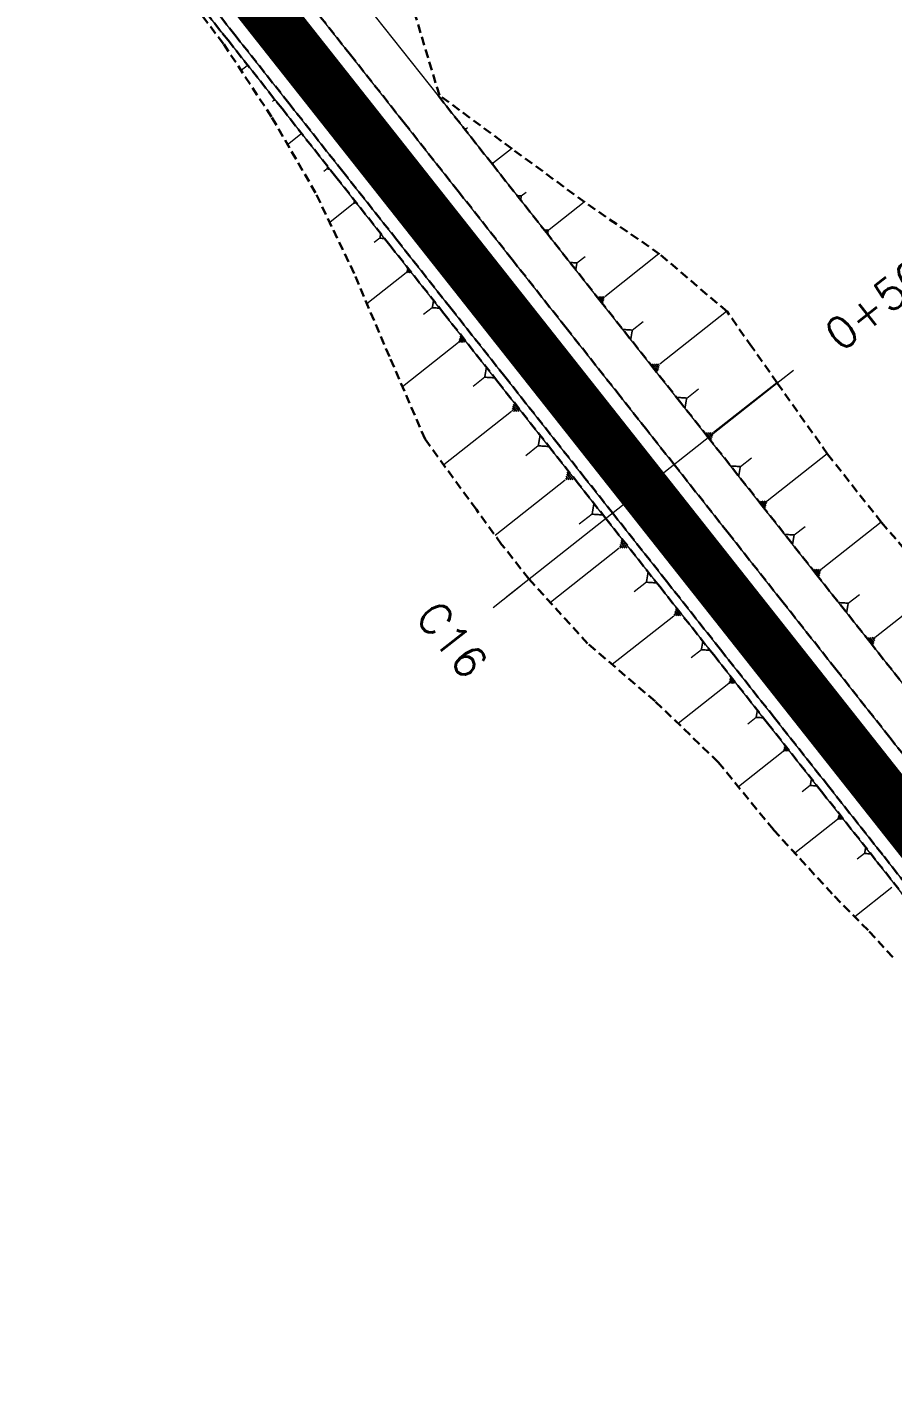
# Model space of a CAD drawing. Header units: metres. Extents: x 544752 to 548977, y 1840603 to 1844608.
# Drawn here: x 548083.8 to 548133.4, y 1841257.1 to 1841334.6 of the extents above; entities that cross this region are included whole.
import ezdxf

# ---------------------------------------------------------------- set-up
doc = ezdxf.new("R2010")
doc.units = ezdxf.units.M
doc.header["$MEASUREMENT"] = 0
for name, pattern in [('ACAD_ISO02W100', [15, 12, -3]), ('Anordnung Grundriss$0$GESTRICHELT', [0.75, 0.5, -0.25]), ('HIDDEN', [0.375, 0.25, -0.125])]:
    doc.linetypes.add(name, pattern=pattern)
doc.layers.add('C-ROAD', color=7, linetype='Continuous')
for name, color, linetype, lineweight in [('C-ROAD-CORR', 5, 'Continuous', 0), ('C-ROAD-SAMP', 150, 'HIDDEN', 0), ('C-ROAD-SAMP-TEXT', 11, 'Continuous', 0), ('C-TOPO-FEAT', 94, 'Continuous', 5)]:
    doc.layers.add(name, color=color, linetype=linetype, lineweight=lineweight)

msp = doc.modelspace()

# ---------------------------------------------------------------- linework, layer by layer
at = {"layer": 'C-ROAD-CORR', "color": 160, "linetype": 'Continuous'}
for p, q in [((548094.8758167708, 1841334.318568339, 477.3416386834242), (548094.8344142771, 1841334.285868577, 477.3064664664302)), ((548096.4141177427, 1841332.347823801, 477.2803456388693), (548096.063071631, 1841332.070566969, 476.9821251962703)), ((548096.424264106, 1841332.348077415, 477.2857587228202), (548096.4167152548, 1841332.357635321, 477.2857587228202)), ((548096.4344104693, 1841332.348331029, 477.2911718067712), (548096.4193127669, 1841332.367446842, 477.2911718067712)), ((548096.4445568325, 1841332.348584643, 477.2965848907221), (548096.421910279, 1841332.377258363, 477.2965848907221)), ((548096.4547031958, 1841332.348838258, 477.301997974673), (548096.4245077911, 1841332.387069884, 477.301997974673)), ((548097.9492112937, 1841330.374546036, 477.2163278286315), (548097.8564505853, 1841330.301283467, 477.1375258176449)), ((548108.9677413689, 1841328.71853045, 476.9662905209565), (548109.0644995972, 1841328.794950267, 476.884092539781)), ((548099.4776881209, 1841328.396042371, 477.1466889837416), (548098.7361022276, 1841327.810336539, 476.5166974638978)), ((548099.4991223417, 1841328.396578132, 477.1581241387401), (548099.4831753724, 1841328.416769236, 477.1581241387401)), ((548099.5205565626, 1841328.397113893, 477.1695592937386), (548099.4886626238, 1841328.437496101, 477.1695592937386)), ((548099.5419907833, 1841328.397649653, 477.1809944487371), (548099.4941498754, 1841328.458222966, 477.1809944487371)), ((548099.5634250041, 1841328.398185414, 477.1924296037355), (548099.4996371268, 1841328.478949831, 477.1924296037355)), ((548110.5618693538, 1841326.791878184, 476.876611141202), (548111.5853591459, 1841327.600232207, 476.0071368220779)), ((548110.4435407477, 1841326.788920491, 476.9397394424144), (548110.5315767284, 1841326.677454568, 476.9397394424144)), ((548110.4731228993, 1841326.789659915, 476.9239573671113), (548110.5391498847, 1841326.706060472, 476.9239573671113)), ((548110.5027050507, 1841326.790399338, 476.9081752918082), (548110.5467230411, 1841326.734666376, 476.9081752918082)), ((548110.5322872023, 1841326.791138761, 476.8923932165051), (548110.5542961974, 1841326.76327228, 476.8923932165051)), ((548101.0037308255, 1841326.415616233, 477.0749823047732), (548100.821774603, 1841326.271906891, 476.9204069842486)), ((548112.1564401088, 1841324.865575619, 476.7865556197227), (548112.4329819608, 1841325.083988856, 476.5516279825986)), ((548102.5198333006, 1841324.427339283, 476.9948312091641), (548101.1516339837, 1841323.346733076, 475.8325195001186)), ((548102.5593786676, 1841324.428327742, 477.0159286590996), (548102.5299570825, 1841324.465579604, 477.0159286590996)), ((548102.5989240347, 1841324.429316202, 477.037026109035), (548102.5400808642, 1841324.503819925, 477.037026109035)), ((548102.6384694017, 1841324.430304661, 477.0581235589705), (548102.5502046461, 1841324.542060246, 477.0581235589705)), ((548102.6780147688, 1841324.431293121, 477.0792210089059), (548102.5603284279, 1841324.580300567, 477.0792210089059)), ((548113.751018697, 1841322.93927924, 476.6964934438179), (548115.7676610651, 1841324.5320269, 474.9833168558449)), ((548113.5178688583, 1841322.933451525, 476.8208788630238), (548113.6913313491, 1841322.713823635, 476.8208788630238)), ((548113.576156318, 1841322.934908454, 476.7897825082223), (548113.7062531861, 1841322.770187536, 476.7897825082223)), ((548113.6344437777, 1841322.936365383, 476.7586861534209), (548113.721175023, 1841322.826551438, 476.7586861534209)), ((548113.6927312374, 1841322.937822312, 476.7275897986194), (548113.73609686, 1841322.882915339, 476.7275897986194)), ((548104.032279021, 1841322.436174223, 476.9115736298696), (548103.709064467, 1841322.180898804, 476.6369966322189)), ((548115.3502203794, 1841321.01663419, 476.6025038601217), (548115.8167324241, 1841321.385086216, 476.206192880269)), ((548116.9495038503, 1841319.094053736, 476.5084447955925), (548120.0621654588, 1841321.552439303, 473.8641787233036)), ((548105.5391559156, 1841320.440610894, 476.82358522571), (548103.2928726493, 1841318.666492452, 474.9153242655401)), ((548105.6040807369, 1841320.442233727, 476.8582226123576), (548105.5557769453, 1841320.503393115, 476.8582226123576)), ((548105.6690055581, 1841320.44385656, 476.8928599990052), (548105.572397975, 1841320.566175337, 476.8928599990052)), ((548105.7339303794, 1841320.445479394, 476.9274973856528), (548105.5890190047, 1841320.628957559, 476.9274973856528)), ((548105.7988552006, 1841320.447102227, 476.9621347723004), (548105.6056400344, 1841320.691739781, 476.9621347723004)), ((548116.5896400671, 1841319.085058732, 476.7004320934638), (548116.8573771949, 1841318.746065903, 476.7004320934638)), ((548116.6796060129, 1841319.087307483, 476.652435268996), (548116.8804088588, 1841318.833062861, 476.652435268996)), ((548116.7695719587, 1841319.089556234, 476.6044384445282), (548116.9034405226, 1841318.920059819, 476.6044384445282)), ((548116.8595379045, 1841319.091804985, 476.5564416200604), (548116.9264721865, 1841319.007056778, 476.5564416200604)), ((548107.0439841826, 1841318.443429555, 476.7338564727592), (548106.5457473123, 1841318.049921206, 476.3105946416314)), ((548120.1136198661, 1841315.221683427, 476.3495933925146), (548123.9436042282, 1841318.246611756, 473.0959478055962)), ((548118.5317128923, 1841317.157987868, 476.4288907876034), (548119.1635627706, 1841317.657024004, 475.8921221291989)), ((548108.5496666793, 1841316.446922889, 476.6448534045463), (548105.3282060417, 1841313.902607658, 473.9081604586021)), ((548108.6427772676, 1841316.449250242, 476.6945278954481), (548108.5735033851, 1841316.536960712, 476.6945278954481)), ((548108.7358878559, 1841316.451577595, 476.7442023863499), (548108.5973400908, 1841316.626998536, 476.7442023863499)), ((548108.8289984441, 1841316.453904948, 476.7938768772516), (548108.6211767965, 1841316.717036359, 476.7938768772516)), ((548108.9221090324, 1841316.456232301, 476.8435513681534), (548108.6450135022, 1841316.807074183, 476.8435513681534)), ((548119.670824331, 1841315.210615496, 476.5858247729373), (548120.00026233, 1841314.793500693, 476.5858247729373)), ((548119.7815232148, 1841315.213382479, 476.5267669278316), (548120.0286017141, 1841314.900546376, 476.5267669278316)), ((548119.8922220985, 1841315.216149461, 476.4677090827259), (548120.0569410981, 1841315.00759206, 476.4677090827259)), ((548120.0029209823, 1841315.218916444, 476.4086512376203), (548120.0852804821, 1841315.114637743, 476.4086512376203)), ((548110.0556634252, 1841314.450664417, 476.5561172970837), (548109.382352281, 1841313.9188821, 475.9841264934776)), ((548123.1950017756, 1841311.283969576, 476.263172724486), (548126.8307027877, 1841314.155452577, 473.1745745906213)), ((548121.6545874373, 1841313.253044974, 476.3050748096136), (548122.3342680424, 1841313.789857901, 475.727673026207)), ((548111.7009411983, 1841312.478599485, 476.5502458978382), (548111.6174652581, 1841312.584291757, 476.5502458978382)), ((548111.8131406825, 1841312.481403976, 476.6101043131696), (548111.6461888022, 1841312.692788519, 476.6101043131696)), ((548111.9253401669, 1841312.484208468, 476.6699627285009), (548111.6749123462, 1841312.801285282, 476.6699627285009)), ((548112.0375396512, 1841312.487012959, 476.7298211438323), (548111.7036358903, 1841312.909782044, 476.7298211438323)), ((548111.588741714, 1841312.475794994, 476.4903874825069), (548107.7068392461, 1841309.409861655, 473.1926364634407)), ((548122.7746678988, 1841311.273463087, 476.4874208121276), (548123.0873945196, 1841310.877507237, 476.4874208121276)), ((548122.879751368, 1841311.276089709, 476.4313587902172), (548123.1142963336, 1841310.979122822, 476.4313587902172)), ((548122.9848348373, 1841311.278716332, 476.3752967683068), (548123.1411981476, 1841311.080738407, 476.3752967683068)), ((548123.0899183064, 1841311.281342954, 476.3192347463964), (548123.1680999616, 1841311.182353992, 476.3192347463964)), ((548113.1317826057, 1841310.508794053, 476.4331210913599), (548112.412575166, 1841309.940762763, 475.8221404996066)), ((548124.735918302, 1841309.315290808, 476.227146471161), (548125.3801500897, 1841309.824106198, 475.6798591416775)), ((548126.2768437011, 1841307.346619047, 476.1912240357906), (548129.7233300535, 1841310.06865998, 473.2633674049604)), ((548114.7911416261, 1841308.544700552, 476.4379104120256), (548114.7046014318, 1841308.654272599, 476.4379104120256)), ((548114.9074597548, 1841308.54760799, 476.4999661238371), (548114.7343793664, 1841308.766752086, 476.4999661238371)), ((548115.0237778836, 1841308.55051543, 476.5620218356485), (548114.7641573009, 1841308.879231572, 476.5620218356485)), ((548115.1400960124, 1841308.553422869, 476.6240775474599), (548114.7939352355, 1841308.991711059, 476.6240775474599)), ((548114.6748234973, 1841308.541793112, 476.3758547002142), (548110.6504232608, 1841305.363314786, 472.9570490780853)), ((548125.8783854767, 1841307.336659353, 476.4038014647404), (548126.1748367049, 1841306.961310437, 476.4038014647404)), ((548125.9780000327, 1841307.339149276, 476.350657107503), (548126.200338454, 1841307.05763759, 476.350657107503)), ((548126.0776145889, 1841307.3416392, 476.2975127502655), (548126.225840203, 1841307.153964742, 476.2975127502655)), ((548126.177229145, 1841307.344129124, 476.2443683930281), (548126.2513419521, 1841307.250291895, 476.2443683930281)), ((548116.2225287419, 1841306.578476085, 476.3241552877932), (548115.486746584, 1841305.997354054, 475.6990941530714)), ((548127.8259976455, 1841305.384446206, 476.1566658196959), (548128.4523180448, 1841305.87911515, 475.6245945601926)), ((548129.3752971633, 1841303.422388338, 476.1221317383759), (548132.8156031385, 1841306.139547998, 473.199525456968)), ((548118.0088204284, 1841304.62882156, 476.4081559690172), (548117.8388025364, 1841304.844088104, 476.4081559690172)), ((548118.123080416, 1841304.631677555, 476.4691136627341), (548117.8680535782, 1841304.954577371, 476.4691136627341)), ((548118.2373404037, 1841304.634533549, 476.5300713564511), (548117.8973046199, 1841305.065066638, 476.5300713564511)), ((548117.780300453, 1841304.623109571, 476.2862405815833), (548113.827108235, 1841301.500871462, 472.9279275446432)), ((548117.8945604407, 1841304.625965566, 476.3471982753002), (548117.8095514947, 1841304.733598838, 476.3471982753002)), ((548128.97755347, 1841303.412446504, 476.3343279649897), (548129.2734730899, 1841303.037770679, 476.3343279649897)), ((548129.0769893932, 1841303.414931963, 476.2812789083362), (548129.2989291083, 1841303.133925094, 476.2812789083362)), ((548129.1764253166, 1841303.417417421, 476.2282298516828), (548129.3243851266, 1841303.230079509, 476.2282298516828)), ((548129.2758612399, 1841303.41990288, 476.1751807950293), (548129.349841145, 1841303.326233924, 476.1751807950293)), ((548119.3411871195, 1841302.670203254, 476.2526948420902), (548118.6447838494, 1841302.120182737, 475.6610868322134)), ((548130.9318492031, 1841301.466058526, 476.0897910264263), (548131.5718756053, 1841301.971552494, 475.5460762531811)), ((548132.4885295493, 1841299.50983005, 476.0574891179726), (548136.0854967873, 1841302.350721048, 473.0017960723215)), ((548121.1215845846, 1841300.734342275, 476.347249829364), (548120.9695135119, 1841300.926885624, 476.347249829364)), ((548121.2237834691, 1841300.736896796, 476.401772925547), (548120.99567686, 1841301.025711819, 476.401772925547)), ((548121.3259823535, 1841300.739451316, 476.4562960217301), (548121.0218402081, 1841301.124538014, 476.4562960217301)), ((548120.9171868156, 1841300.729233235, 476.238203636998), (548117.3812873025, 1841297.936573632, 473.234388801495)), ((548121.0193857001, 1841300.731787755, 476.292726733181), (548120.9433501638, 1841300.82805943, 476.292726733181)), ((548132.0726737959, 1841299.499435494, 476.2793481272103), (548132.3820687119, 1841299.10769805, 476.2793481272103)), ((548132.1766377343, 1841299.502034133, 476.2238833749009), (548132.4086839212, 1841299.20823105, 476.2238833749009)), ((548132.2806016726, 1841299.504632772, 476.1684186225914), (548132.4352991306, 1841299.30876405, 476.1684186225914)), ((548132.384565611, 1841299.507231411, 476.112953870282), (548132.4619143399, 1841299.40929705, 476.112953870282)), ((548122.498746207, 1841298.792654272, 476.230722105029), (548121.9197032021, 1841298.335325097, 475.7388139039409)), ((548124.2412576004, 1841296.8545896, 476.3130479309721), (548124.1161510911, 1841297.012992022, 476.3130479309721)), ((548124.3253350351, 1841296.856691164, 476.3579032352715), (548124.1376752711, 1841297.094294797, 476.3579032352715)), ((548124.4094124698, 1841296.858792728, 476.4027585395709), (548124.1591994512, 1841297.175597573, 476.4027585395709)), ((548124.0731027309, 1841296.850386472, 476.2233373223733), (548121.1641731261, 1841294.552908796, 473.752145516726)), ((548124.1571801656, 1841296.852488036, 476.2681926266727), (548124.094626911, 1841296.931689247, 476.2681926266727)), ((548125.6448095051, 1841294.906025895, 476.2159881313044), (548125.160082006, 1841294.523187271, 475.8042027716101)), ((548127.4256918603, 1841292.955963154, 476.3219332623757), (548127.2594329102, 1841293.16647035, 476.3219332623757)), ((548127.5001810621, 1841292.957825055, 476.3616732452077), (548127.278502462, 1841293.238501316, 476.3616732452077)), ((548127.2022242548, 1841292.950377452, 476.2027133138798), (548124.6250304455, 1841290.914905286, 474.0133374649567)), ((548127.2767134566, 1841292.952239353, 476.2424532967117), (548127.2212938067, 1841293.022408418, 476.2424532967117)), ((548127.3512026585, 1841292.954101254, 476.2821932795437), (548127.2403633584, 1841293.094439384, 476.2821932795437)), ((548128.7543813364, 1841290.990576494, 476.187258610934), (548128.2908175979, 1841290.624453044, 475.7934522740389)), ((548130.595887572, 1841289.043191793, 476.3345293403002), (548130.3856557852, 1841289.309374779, 476.3345293403002)), ((548130.3133163544, 1841289.036128761, 476.1837776198151), (548127.869201051, 1841287.105762232, 474.1074545284519)), ((548130.3839591588, 1841289.037894519, 476.2214655499364), (548130.3314012121, 1841289.104440265, 476.2214655499364)), ((548130.4546019632, 1841289.039660277, 476.2591534800576), (548130.3494860699, 1841289.17275177, 476.2591534800576)), ((548130.5252447677, 1841289.041426035, 476.2968414101789), (548130.3675709275, 1841289.241063274, 476.2968414101789)), ((548131.8747448009, 1841287.083650343, 476.1847014493117), (548131.4539780121, 1841286.751327999, 475.8272519466221)), ((548133.4405986604, 1841285.134667124, 476.1943028493166), (548131.3079537213, 1841283.450300431, 474.382579839788))]:
    msp.add_line(p, q, dxfattribs=at)
at = {"layer": 'C-ROAD-CORR', "color": 5, "linetype": 'Anordnung Grundriss$0$GESTRICHELT', "lineweight": 30, "extrusion": (-0.4353051630973266, -0.3438047754826049, 0.8320502937540288), "const_width": 0.1, "elevation": -871250.8890433438}
msp.add_lwpolyline([(-1105290.238765334, 1307736.90209121), (-1105290.21504235, 1307736.870460565), (-1105290.191319366, 1307736.90209121)], dxfattribs=at)
at = {"layer": 'C-ROAD-CORR', "color": 5, "linetype": 'Anordnung Grundriss$0$GESTRICHELT', "lineweight": 30, "extrusion": (-0.4353051610715566, -0.3438047759208314, 0.8320502946327782), "const_width": 0.1, "elevation": -871250.9748952592}
msp.add_lwpolyline([(-1105285.263661696, 1307736.848686114), (-1105285.210511255, 1307736.777818859), (-1105285.157360814, 1307736.848686114)], dxfattribs=at)
at = {"layer": 'C-ROAD-CORR', "color": 5, "linetype": 'Anordnung Grundriss$0$GESTRICHELT', "lineweight": 30, "extrusion": (-0.4353051615865854, -0.3438047761116271, -0.8320502942844926), "const_width": 0.1, "elevation": -872049.1305343751}
msp.add_lwpolyline([(-1105277.026663101, -1307213.758399251), (-1105277.082104059, -1307213.832320528), (-1105277.137545017, -1307213.758399251)], dxfattribs=at)
at = {"layer": 'C-ROAD-CORR', "color": 5, "linetype": 'Anordnung Grundriss$0$GESTRICHELT', "lineweight": 30, "extrusion": (-0.4353051618380011, -0.343804776267237, 0.8320502940886609), "const_width": 0.1, "elevation": -871251.0621091815}
msp.add_lwpolyline([(-1105280.315344972, 1307736.790057441), (-1105280.211086891, 1307736.651046666), (-1105280.106828809, 1307736.790057441)], dxfattribs=at)
at = {"layer": 'C-ROAD-CORR', "color": 5, "linetype": 'Anordnung Grundriss$0$GESTRICHELT', "lineweight": 30, "extrusion": (-0.435305161712718, -0.3438047759995845, -0.8320502942647999), "const_width": 0.1, "elevation": -872049.0442414642}
msp.add_lwpolyline([(-1105271.924120436, -1307213.815530061), (-1105272.082574609, -1307214.026802292), (-1105272.241028783, -1307213.815530061)], dxfattribs=at)
at = {"layer": 'C-ROAD-CORR', "color": 5, "linetype": 'Anordnung Grundriss$0$GESTRICHELT', "lineweight": 30, "extrusion": (-0.435305161639242, -0.3438047757933612, 0.8320502943884522), "const_width": 0.1, "elevation": -871251.1472832678}
msp.add_lwpolyline([(-1105275.396988288, 1307736.732678859), (-1105275.211791383, 1307736.485749653), (-1105275.026594479, 1307736.732678859)], dxfattribs=at)
at = {"layer": 'C-ROAD-CORR', "color": 5, "linetype": 'Anordnung Grundriss$0$GESTRICHELT', "lineweight": 30, "extrusion": (-0.4353051616193453, -0.3438047759376087, -0.8320502943392584), "const_width": 0.1, "elevation": -872048.9579204737}
msp.add_lwpolyline([(-1105266.815244307, -1307213.873099582), (-1105267.082548442, -1307214.229505095), (-1105267.349852576, -1307213.873099582)], dxfattribs=at)
at = {"layer": 'C-ROAD-CORR', "color": 5, "linetype": 'Anordnung Grundriss$0$GESTRICHELT', "lineweight": 30, "extrusion": (-0.435305161733862, -0.3438047759718766, 0.8320502942651868), "const_width": 0.1, "elevation": -871251.2338196222}
msp.add_lwpolyline([(-1105270.497042624, 1307736.675183126), (-1105270.211560659, 1307736.294540505), (-1105269.926078693, 1307736.675183126)], dxfattribs=at)
at = {"layer": 'C-ROAD-CORR', "color": 5, "linetype": 'Anordnung Grundriss$0$GESTRICHELT', "lineweight": 30, "extrusion": (-0.4353051616675008, -0.3438047759256185, -0.832050294319019), "const_width": 0.1, "elevation": -872048.8717690519}
msp.add_lwpolyline([(-1105261.720619513, -1307213.930439834), (-1105262.082659651, -1307214.413160017), (-1105262.444699788, -1307213.930439834)], dxfattribs=at)
at = {"layer": 'C-ROAD-CORR', "color": 5, "linetype": 'Anordnung Grundriss$0$GESTRICHELT', "lineweight": 30, "extrusion": (-0.4353051616632256, -0.3438047759403283, 0.8320502943151775), "const_width": 0.1, "elevation": -871251.3198785214}
msp.add_lwpolyline([(-1105265.597303568, 1307736.617856031), (-1105265.211506771, 1307736.103460303), (-1105264.825709974, 1307736.617856032)], dxfattribs=at)
at = {"layer": 'C-ROAD-CORR', "color": 5, "linetype": 'Anordnung Grundriss$0$GESTRICHELT', "lineweight": 30, "extrusion": (-0.4353051617068359, -0.3438047758974992, -0.832050294310059), "const_width": 0.1, "elevation": -872048.785583102}
msp.add_lwpolyline([(-1105256.693344828, -1307213.987785896), (-1105257.082791228, -1307214.507047761), (-1105257.472237627, -1307213.987785896)], dxfattribs=at)
at = {"layer": 'C-ROAD-CORR', "color": 5, "linetype": 'Anordnung Grundriss$0$GESTRICHELT', "lineweight": 30, "extrusion": (-0.4353051616279082, -0.343804775965709, 0.8320502943231676), "const_width": 0.1, "elevation": -871251.4060616217}
msp.add_lwpolyline([(-1105260.623482994, 1307736.560500739), (-1105260.211388335, 1307736.011041193), (-1105259.799293676, 1307736.560500739)], dxfattribs=at)
at = {"layer": 'C-ROAD-CORR', "color": 5, "linetype": 'Anordnung Grundriss$0$GESTRICHELT', "lineweight": 30, "extrusion": (-0.4353051616035465, -0.3438047759631929, -0.8320502943369523), "const_width": 0.1, "elevation": -872048.7083077069}
msp.add_lwpolyline([(-1105251.713329046, -1307214.039579617), (-1105252.082463825, -1307214.531759322), (-1105252.451598604, -1307214.039579617)], dxfattribs=at)
at = {"layer": 'C-ROAD-CORR', "color": 5, "linetype": 'Anordnung Grundriss$0$GESTRICHELT', "lineweight": 30, "extrusion": (-0.4353051616294315, -0.3438047759223865, 0.8320502943402712), "const_width": 0.1, "elevation": -871251.4908033656}
msp.add_lwpolyline([(-1105255.633079036, 1307736.50392255), (-1105255.21148732, 1307735.941800263), (-1105254.789895606, 1307736.50392255)], dxfattribs=at)
at = {"layer": 'C-ROAD-CORR', "color": 5, "linetype": 'Anordnung Grundriss$0$GESTRICHELT', "lineweight": 30, "extrusion": (-0.4353051616114003, -0.343804775984201, -0.8320502943241628), "const_width": 0.1, "elevation": -872048.6433915815}
msp.add_lwpolyline([(-1105246.72355908, -1307214.082884844), (-1105247.082430912, -1307214.561380621), (-1105247.441302744, -1307214.082884844)], dxfattribs=at)
at = {"layer": 'C-ROAD-CORR', "color": 5, "linetype": 'Anordnung Grundriss$0$GESTRICHELT', "lineweight": 30, "extrusion": (-0.4353051616758383, -0.3438047760090047, 0.8320502942802017), "const_width": 0.1, "elevation": -871251.5643322301}
msp.add_lwpolyline([(-1105250.610404466, 1307736.454997269), (-1105250.211376241, 1307735.922959635), (-1105249.812348016, 1307736.454997268)], dxfattribs=at)
at = {"layer": 'C-ROAD-CORR', "color": 5, "linetype": 'Anordnung Grundriss$0$GESTRICHELT', "lineweight": 30, "extrusion": (-0.4353051615736077, -0.3438047760762152, -0.8320502943059145), "const_width": 0.1, "elevation": -872048.5927299073}
msp.add_lwpolyline([(-1105241.715434837, -1307214.116888284), (-1105242.082159996, -1307214.605855162), (-1105242.448885154, -1307214.116888284)], dxfattribs=at)
at = {"layer": 'C-ROAD-CORR', "color": 5, "linetype": 'Anordnung Grundriss$0$GESTRICHELT', "lineweight": 30, "extrusion": (-0.4353051615538477, -0.3438047758962408, 0.8320502943906181), "const_width": 0.1, "elevation": -871251.6237220116}
msp.add_lwpolyline([(-1105245.543195356, 1307736.415373117), (-1105245.211412735, 1307735.972996288), (-1105244.879630113, 1307736.415373118)], dxfattribs=at)
at = {"layer": 'C-ROAD-CORR', "color": 5, "linetype": 'Anordnung Grundriss$0$GESTRICHELT', "lineweight": 30, "extrusion": (-0.4353051616068799, -0.3438047759524095, 0.8320502943396642), "const_width": 0.1, "elevation": -871251.6693701287}
msp.add_lwpolyline([(-1105240.489122287, 1307736.384967933), (-1105240.211380981, 1307736.014646192), (-1105239.933639674, 1307736.384967933)], dxfattribs=at)
at = {"layer": 'C-ROAD-CORR', "color": 5, "linetype": 'Anordnung Grundriss$0$GESTRICHELT', "lineweight": 30, "extrusion": (-0.4353051616632739, -0.3438047757920716, 0.8320502943764124), "const_width": 0.1, "elevation": -871251.7004726647}
msp.add_lwpolyline([(-1105235.477451245, 1307736.363847856), (-1105235.211836445, 1307736.009694789), (-1105234.946221644, 1307736.363847857)], dxfattribs=at)
at = {"layer": 'C-ROAD-CORR', "color": 5, "linetype": 'Anordnung Grundriss$0$GESTRICHELT', "lineweight": 30, "extrusion": (-0.4353051616162501, -0.3438047758850883, 0.8320502943625792), "const_width": 0.1, "elevation": -871251.7178363061}
msp.add_lwpolyline([(-1105230.452639909, 1307736.352516703), (-1105230.211547093, 1307736.031059616), (-1105229.970454279, 1307736.352516703)], dxfattribs=at)
at = {"layer": 'C-ROAD-SAMP-TEXT', "color": 1, "linetype": 'Continuous', "lineweight": -3}
msp.add_line((548119.9491340081, 1841308.664998244), (548118.3796189274, 1841307.425392496), dxfattribs=at)

# ---------------------------------------------------------------- texts
at = {"layer": 'C-ROAD-SAMP-TEXT', "color": 1, "linetype": 'Continuous', "lineweight": -3, "insert": (548134.0747697351, 1841319.821449979), "char_height": 1.8, "width": 11.25428571428571, "attachment_point": 5, "rotation": 38.301740729285655, "bg_fill": 3, "box_fill_scale": 1.416666666666667, "bg_fill_color": 256, "bg_fill_true_color": 13158600, "bg_fill_transparency": 0}
msp.add_mtext('{\\Fsimplex.shx|c0;0+500.0}', dxfattribs=at)
at = {"layer": 'C-ROAD-SAMP-TEXT', "color": 1, "linetype": 'Continuous', "lineweight": 13, "insert": (548108.1777709024, 1841299.367955132), "char_height": 1.8, "width": 4.328571428571429, "attachment_point": 5, "rotation": 308.30174072928565, "bg_fill": 3, "box_fill_scale": 1.416666666666667, "bg_fill_color": 256, "bg_fill_true_color": 13158600, "bg_fill_transparency": 0}
msp.add_mtext('{\\Fsimplex.shx|c0;C16}', dxfattribs=at)

# ---------------------------------------------------------------- next in the draw order: linework, layer by layer
at = {"layer": 'C-ROAD', "color": 1, "linetype": 'ACAD_ISO02W100', "lineweight": 60, "ltscale": 0.1, "const_width": 3, "flags": 128}
msp.add_lwpolyline([(548147.9988571679, 1841271.536690657), (548085.2635180048, 1841350.968446316)], dxfattribs=at)
at = {"layer": 'C-ROAD-CORR', "color": 11, "linetype": 'Anordnung Grundriss$0$GESTRICHELT', "lineweight": 30}
for points in [[(548133.4900069552, 1841281.131235373, 474.5663340695061), (548132.0739802017, 1841282.673106713, 474.461130920891), (548130.017238737, 1841284.759831634, 474.2502253324763), (548126.6316729116, 1841288.457300497, 474.0252013684519), (548123.4689629641, 1841292.330781322, 474.0065024291864), (548119.8363368879, 1841295.833121568, 473.6056053332265), (548115.9668833722, 1841299.148415089, 473.0205234178293), (548112.5943403175, 1841302.856169359, 472.8745811813911), (548111.0261674428, 1841304.846779014, 472.9269766938859), (548109.574453028, 1841306.842451768, 473.0431634925488), (548106.6308690134, 1841310.888998637, 473.278750877906), (548104.5777154454, 1841315.638809025, 474.2707761019399), (548102.5526486181, 1841320.410802369, 475.2866615539274), (548100.344480997, 1841325.038182388, 476.1469993498009), (548097.8094825508, 1841329.407430851, 476.7296880563358), (548095.0569288289, 1841333.604853778, 477.127559359821), (548092.0177045478, 1841337.575863797, 477.2818984940067)], [(548134.3064463672, 1841284.436312384, 476.3576539874499), (548132.5013650856, 1841286.721798957, 476.360538578532), (548129.4023507148, 1841290.645586659, 476.3789456020232), (548126.303336344, 1841294.569374361, 476.4143572837262), (548123.2043219733, 1841298.493162062, 476.466773623641), (548120.1053076024, 1841302.416949764, 476.5361946217675), (548117.0062932317, 1841306.340737466, 476.6226202781058), (548115.4356482946, 1841308.329394681, 476.6729157259633), (548113.9072788609, 1841310.264525168, 476.7239826074941), (548110.8082644901, 1841314.18831287, 476.8275289073862), (548107.7092501194, 1841318.112100572, 476.9310752072783), (548104.6102357486, 1841322.035888274, 477.0346215071704), (548101.5112213779, 1841325.959675976, 477.1381678070625), (548098.4122070071, 1841329.883463678, 477.2417141069546), (548095.3131926362, 1841333.80725138, 477.3452604068467), (548092.2141782655, 1841337.731039082, 477.4488067067388)], [(548167.4448383532, 1841254.444961195, 474.5322656511658), (548165.0764456294, 1841259.400217681, 474.5026187586122), (548162.3573622825, 1841264.161639691, 474.5377510460878), (548159.3698435551, 1841268.742952109, 474.5861826618758), (548156.1697924604, 1841273.161501672, 474.6114304138368), (548153.8888841819, 1841276.188644266, 474.5584101162868), (548152.9495259811, 1841277.386213468, 474.5365399119216), (548149.8763152151, 1841281.330380903, 474.4650076425362), (548146.8225549022, 1841285.289910338, 474.3939564964911), (548143.788245042, 1841289.264801776, 474.3233864737911), (548142.651146582, 1841291.026971168, 474.1886702056015), (548141.0623200277, 1841293.483256102, 474.0078422347464), (548138.447432982, 1841297.78940841, 473.6149737578469), (548136.1139316675, 1841302.317799659, 473.0000673333544), (548132.8424959684, 1841306.105408695, 473.1989589172975), (548129.7484733086, 1841310.033138859, 473.264139360663), (548126.8557394029, 1841314.119847232, 473.1753257832769), (548125.3958598465, 1841316.195987138, 473.1315239038193), (548123.9773096184, 1841318.217853024, 473.0892972521063), (548120.0995012587, 1841321.526547876, 473.8544440666224), (548115.8040138906, 1841324.505359117, 474.9744172549072), (548111.6216178285, 1841327.57349007, 475.9983171973656), (548107.4500529207, 1841330.650175487, 477.0130158654736), (548105.898641687, 1841335.796262846, 478.0015200912038)], [(548164.1838817121, 1841253.115022491, 476.8800849866416), (548162.042946551, 1841257.945555809, 476.7454500862268), (548159.6166939547, 1841262.639270099, 476.6278198440236), (548156.9138255748, 1841267.179331555, 476.5271942600323), (548153.9440351344, 1841271.549457439, 476.4435733342528), (548151.7264554847, 1841274.480754309, 476.3954350025146), (548150.7831041216, 1841275.675169705, 476.3769570666851), (548147.6840897507, 1841279.598957407, 476.3273454573292), (548144.58507538, 1841283.522745109, 476.294738506185), (548141.4860610092, 1841287.446532811, 476.2791362132526), (548140.1921279201, 1841289.08483394, 476.2776539874498), (548138.3870466385, 1841291.370320513, 476.280538578532), (548135.2880322677, 1841295.294108215, 476.2989456020232), (548132.1890178969, 1841299.217895917, 476.3343572837261), (548129.0900035262, 1841303.141683619, 476.3867736236409), (548125.9909891554, 1841307.065471321, 476.4561946217675), (548122.8919747847, 1841310.989259023, 476.5426202781057), (548121.3213298476, 1841312.977916238, 476.5929157259632), (548119.7929604138, 1841314.913046724, 476.6439826074941), (548116.693946043, 1841318.836834427, 476.7475289073862), (548113.5949316723, 1841322.760622128, 476.8510752072783), (548110.4959173015, 1841326.68440983, 476.9546215071704), (548107.3969029308, 1841330.608197532, 477.0581678070625)]]:
    msp.add_polyline3d(points, dxfattribs=at)
at = {"layer": 'C-ROAD-CORR', "color": 92, "linetype": 'Anordnung Grundriss$0$GESTRICHELT', "lineweight": 30}
for points in [[(548133.4900069552, 1841281.131235373, 474.5663340695061), (548132.0739802017, 1841282.673106713, 474.461130920891), (548130.017238737, 1841284.759831634, 474.2502253324763), (548126.6316729116, 1841288.457300497, 474.0252013684519), (548123.4689629641, 1841292.330781322, 474.0065024291864), (548119.8363368879, 1841295.833121568, 473.6056053332265), (548115.9668833722, 1841299.148415089, 473.0205234178293), (548112.5943403175, 1841302.856169359, 472.8745811813911), (548111.0261674428, 1841304.846779014, 472.9269766938859), (548109.574453028, 1841306.842451768, 473.0431634925488), (548106.6308690134, 1841310.888998637, 473.278750877906), (548104.5777154454, 1841315.638809025, 474.2707761019399), (548102.5526486181, 1841320.410802369, 475.2866615539274), (548100.344480997, 1841325.038182388, 476.1469993498009), (548097.8094825508, 1841329.407430851, 476.7296880563358), (548095.0569288289, 1841333.604853778, 477.127559359821), (548092.0177045478, 1841337.575863797, 477.2818984940067)], [(548134.3064463672, 1841284.436312384, 476.3576539874499), (548132.5013650856, 1841286.721798957, 476.360538578532), (548129.4023507148, 1841290.645586659, 476.3789456020232), (548126.303336344, 1841294.569374361, 476.4143572837262), (548123.2043219733, 1841298.493162062, 476.466773623641), (548120.1053076024, 1841302.416949764, 476.5361946217675), (548117.0062932317, 1841306.340737466, 476.6226202781058), (548115.4356482946, 1841308.329394681, 476.6729157259633), (548113.9072788609, 1841310.264525168, 476.7239826074941), (548110.8082644901, 1841314.18831287, 476.8275289073862), (548107.7092501194, 1841318.112100572, 476.9310752072783), (548104.6102357486, 1841322.035888274, 477.0346215071704), (548101.5112213779, 1841325.959675976, 477.1381678070625), (548098.4122070071, 1841329.883463678, 477.2417141069546), (548095.3131926362, 1841333.80725138, 477.3452604068467), (548092.2141782655, 1841337.731039082, 477.4488067067388)], [(548164.1838817121, 1841253.115022491, 476.8800849866416), (548162.042946551, 1841257.945555809, 476.7454500862268), (548159.6166939547, 1841262.639270099, 476.6278198440236), (548156.9138255748, 1841267.179331555, 476.5271942600323), (548153.9440351344, 1841271.549457439, 476.4435733342528), (548151.7264554847, 1841274.480754309, 476.3954350025146), (548150.7831041216, 1841275.675169705, 476.3769570666851), (548147.6840897507, 1841279.598957407, 476.3273454573292), (548144.58507538, 1841283.522745109, 476.294738506185), (548141.4860610092, 1841287.446532811, 476.2791362132526), (548140.1921279201, 1841289.08483394, 476.2776539874498), (548138.3870466385, 1841291.370320513, 476.280538578532), (548135.2880322677, 1841295.294108215, 476.2989456020232), (548132.1890178969, 1841299.217895917, 476.3343572837261), (548129.0900035262, 1841303.141683619, 476.3867736236409), (548125.9909891554, 1841307.065471321, 476.4561946217675), (548122.8919747847, 1841310.989259023, 476.5426202781057), (548121.3213298476, 1841312.977916238, 476.5929157259632), (548119.7929604138, 1841314.913046724, 476.6439826074941), (548116.693946043, 1841318.836834427, 476.7475289073862), (548113.5949316723, 1841322.760622128, 476.8510752072783), (548110.4959173015, 1841326.68440983, 476.9546215071704), (548107.3969029308, 1841330.608197532, 477.0581678070625)], [(548167.4448383532, 1841254.444961195, 474.5322656511658), (548165.0764456294, 1841259.400217681, 474.5026187586122), (548162.3573622825, 1841264.161639691, 474.5377510460878), (548159.3698435551, 1841268.742952109, 474.5861826618758), (548156.1697924604, 1841273.161501672, 474.6114304138368), (548153.8888841819, 1841276.188644266, 474.5584101162868), (548152.9495259811, 1841277.386213468, 474.5365399119216), (548149.8763152151, 1841281.330380903, 474.4650076425362), (548146.8225549022, 1841285.289910338, 474.3939564964911), (548143.788245042, 1841289.264801776, 474.3233864737911), (548142.651146582, 1841291.026971168, 474.1886702056015), (548141.0623200277, 1841293.483256102, 474.0078422347464), (548138.447432982, 1841297.78940841, 473.6149737578469), (548136.1139316675, 1841302.317799659, 473.0000673333544), (548132.8424959684, 1841306.105408695, 473.1989589172975), (548129.7484733086, 1841310.033138859, 473.264139360663), (548126.8557394029, 1841314.119847232, 473.1753257832769), (548125.3958598465, 1841316.195987138, 473.1315239038193), (548123.9773096184, 1841318.217853024, 473.0892972521063), (548120.0995012587, 1841321.526547876, 473.8544440666224), (548115.8040138906, 1841324.505359117, 474.9744172549072), (548111.6216178285, 1841327.57349007, 475.9983171973656), (548107.4500529207, 1841330.650175487, 477.0130158654736)]]:
    msp.add_polyline3d(points, dxfattribs=at)
at = {"layer": 'C-ROAD-CORR', "color": 5, "linetype": 'Anordnung Grundriss$0$GESTRICHELT', "lineweight": 30}
for points in [[(548134.6988251373, 1841284.746213821, 476.3776539874498), (548132.8937438558, 1841287.031700394, 476.380538578532), (548129.794729485, 1841290.955488096, 476.3989456020232), (548126.6957151141, 1841294.879275798, 476.4343572837262), (548123.5967007434, 1841298.8030635, 476.4867736236409), (548120.4976863726, 1841302.726851201, 476.5561946217675), (548117.3986720019, 1841306.650638903, 476.6426202781058), (548115.8280270648, 1841308.639296118, 476.6929157259632), (548114.2996576311, 1841310.574426605, 476.7439826074941), (548111.2006432603, 1841314.498214307, 476.8475289073862), (548108.1016288896, 1841318.422002009, 476.9510752072783), (548105.0026145187, 1841322.345789711, 477.0546215071704), (548101.903600148, 1841326.269577413, 477.1581678070625), (548098.8045857772, 1841330.193365115, 477.2617141069546), (548095.7055714064, 1841334.117152817, 477.3652604068467), (548092.6065570357, 1841338.040940519, 477.4688067067388)], [(548159.7887280838, 1841256.864584439, 476.8454500862268), (548157.431224964, 1841261.425299222, 476.7278198440237), (548154.8049441522, 1841265.836715026, 476.6271942600324), (548151.9193046934, 1841270.083010494, 476.5435733342529), (548149.7645616338, 1841272.931247124, 476.4954350025146), (548148.8212102706, 1841274.12566252, 476.4769570666851), (548145.7221958998, 1841278.049450222, 476.4273454573292), (548142.6231815291, 1841281.973237924, 476.394738506185), (548139.5241671583, 1841285.897025626, 476.3791362132527), (548138.2302340692, 1841287.535326755, 476.3776539874498), (548136.4251527876, 1841289.820813328, 476.380538578532), (548133.3261384168, 1841293.744601029, 476.3989456020232), (548130.227124046, 1841297.668388732, 476.4343572837262), (548127.1281096753, 1841301.592176433, 476.4867736236409), (548124.0290953044, 1841305.515964135, 476.5561946217675), (548120.9300809337, 1841309.439751837, 476.6426202781058), (548119.3594359966, 1841311.428409052, 476.6929157259632), (548117.8310665629, 1841313.363539539, 476.7439826074941), (548114.7320521921, 1841317.287327241, 476.8475289073862), (548111.6330378214, 1841321.211114943, 476.9510752072783), (548108.5340234506, 1841325.134902645, 477.0546215071704), (548105.4350090799, 1841329.058690347, 477.1581678070625), (548102.335994709, 1841332.982478049, 477.2617141069546), (548099.2369803382, 1841336.906265751, 477.3652604068467)]]:
    msp.add_polyline3d(points, dxfattribs=at)
at = {"layer": 'C-ROAD-CORR', "color": 160, "linetype": 'Anordnung Grundriss$0$GESTRICHELT', "lineweight": 30}
for points in [[(548134.6988251373, 1841284.746213821, 476.2276539874499), (548132.8937438558, 1841287.031700394, 476.230538578532), (548129.794729485, 1841290.955488096, 476.2489456020232), (548126.6957151141, 1841294.879275798, 476.2843572837262), (548123.5967007434, 1841298.8030635, 476.336773623641), (548120.4976863726, 1841302.726851201, 476.4061946217675), (548117.3986720019, 1841306.650638903, 476.4926202781058), (548115.8280270648, 1841308.639296118, 476.5429157259633), (548114.2996576311, 1841310.574426605, 476.5939826074941), (548111.2006432603, 1841314.498214307, 476.6975289073862), (548108.1016288896, 1841318.422002009, 476.8010752072783), (548105.0026145187, 1841322.345789711, 476.9046215071704), (548101.903600148, 1841326.269577413, 477.0081678070625), (548098.8045857772, 1841330.193365115, 477.1117141069547), (548095.7055714064, 1841334.117152817, 477.2152604068467), (548092.6065570357, 1841338.040940519, 477.3188067067388)], [(548159.7887280838, 1841256.864584439, 476.6954500862268), (548157.431224964, 1841261.425299222, 476.5778198440237), (548154.8049441522, 1841265.836715026, 476.4771942600324), (548151.9193046934, 1841270.083010494, 476.3935733342529), (548149.7645616338, 1841272.931247124, 476.3454350025146), (548148.8212102706, 1841274.12566252, 476.3269570666852), (548145.7221958998, 1841278.049450222, 476.2773454573292), (548142.6231815291, 1841281.973237924, 476.244738506185), (548139.5241671583, 1841285.897025626, 476.2291362132527), (548138.2302340692, 1841287.535326755, 476.2276539874499), (548136.4251527876, 1841289.820813328, 476.230538578532), (548133.3261384168, 1841293.744601029, 476.2489456020232), (548130.227124046, 1841297.668388732, 476.2843572837262), (548127.1281096753, 1841301.592176433, 476.336773623641), (548124.0290953044, 1841305.515964135, 476.4061946217675), (548120.9300809337, 1841309.439751837, 476.4926202781058), (548119.3594359966, 1841311.428409052, 476.5429157259633), (548117.8310665629, 1841313.363539539, 476.5939826074941), (548114.7320521921, 1841317.287327241, 476.6975289073862), (548111.6330378214, 1841321.211114943, 476.8010752072783), (548108.5340234506, 1841325.134902645, 476.9046215071704), (548105.4350090799, 1841329.058690347, 477.0081678070625), (548102.335994709, 1841332.982478049, 477.1117141069547), (548099.2369803382, 1841336.906265751, 477.2152604068467)]]:
    msp.add_polyline3d(points, dxfattribs=at)
at = {"layer": 'C-ROAD-CORR', "color": 150, "linetype": 'Anordnung Grundriss$0$GESTRICHELT', "lineweight": 30}
msp.add_polyline3d([(548157.7599314635, 1841255.891710206, 476.9129500862268), (548155.4643028723, 1841260.332725433, 476.7953198440237), (548152.9069508718, 1841264.628360149, 476.6946942600323), (548150.0970472965, 1841268.763208244, 476.6110733342529), (548147.9988571679, 1841271.536690657, 476.5629350025146), (548147.0555058047, 1841272.731106053, 476.5444570666851), (548143.9564914339, 1841276.654893755, 476.4948454573292), (548140.8574770632, 1841280.578681457, 476.462238506185), (548137.7584626924, 1841284.502469159, 476.4466362132526), (548136.4645296033, 1841286.140770288, 476.4451539874498), (548134.6594483217, 1841288.426256861, 476.448038578532), (548131.5604339509, 1841292.350044562, 476.4664456020232), (548128.46141958, 1841296.273832265, 476.5018572837262), (548125.3624052093, 1841300.197619966, 476.5542736236409), (548122.2633908385, 1841304.121407668, 476.6236946217675), (548119.1643764678, 1841308.04519537, 476.7101202781058), (548117.5937315307, 1841310.033852585, 476.7604157259632), (548116.065362097, 1841311.968983072, 476.8114826074941), (548112.9663477262, 1841315.892770774, 476.9150289073862), (548109.8673333555, 1841319.816558476, 477.0185752072783), (548106.7683189847, 1841323.740346178, 477.1221215071704), (548103.669304614, 1841327.66413388, 477.2256678070625), (548100.5702902431, 1841331.587921582, 477.3292141069546), (548097.4712758723, 1841335.511709284, 477.4327604068467)], dxfattribs=at)
msp.add_polyline3d([(548157.7599314635, 1841255.891710206, 476.9129500862268), (548155.4643028723, 1841260.332725433, 476.7953198440237), (548152.9069508718, 1841264.628360149, 476.6946942600323), (548150.0970472965, 1841268.763208244, 476.6110733342529), (548147.9988571679, 1841271.536690657, 476.5629350025146), (548147.0555058047, 1841272.731106053, 476.5444570666851), (548143.9564914339, 1841276.654893755, 476.4948454573292), (548140.8574770632, 1841280.578681457, 476.462238506185), (548137.7584626924, 1841284.502469159, 476.4466362132526), (548136.4645296033, 1841286.140770288, 476.4451539874498), (548134.6594483217, 1841288.426256861, 476.448038578532), (548131.5604339509, 1841292.350044562, 476.4664456020232), (548128.46141958, 1841296.273832265, 476.5018572837262), (548125.3624052093, 1841300.197619966, 476.5542736236409), (548122.2633908385, 1841304.121407668, 476.6236946217675), (548119.1643764678, 1841308.04519537, 476.7101202781058), (548117.5937315307, 1841310.033852585, 476.7604157259632), (548116.065362097, 1841311.968983072, 476.8114826074941), (548112.9663477262, 1841315.892770774, 476.9150289073862), (548109.8673333555, 1841319.816558476, 477.0185752072783), (548106.7683189847, 1841323.740346178, 477.1221215071704), (548103.669304614, 1841327.66413388, 477.2256678070625), (548100.5702902431, 1841331.587921582, 477.3292141069546), (548097.4712758723, 1841335.511709284, 477.4327604068467)], dxfattribs=at)
at = {"layer": 'C-ROAD-SAMP', "color": 1, "linetype": 'Continuous', "lineweight": 13}
msp.add_lwpolyline([(548111.316801064, 1841301.847166629), (548119.1643764678, 1841308.04519537), (548127.0119518717, 1841314.243224112)], dxfattribs=at)
at = {"layer": 'C-ROAD-SAMP-TEXT', "color": 4, "linetype": 'Continuous', "lineweight": 5}
msp.add_line((548126.2271943314, 1841313.623421238), (548127.7967094121, 1841314.863026986), dxfattribs=at)
at = {"layer": 'C-ROAD-SAMP-TEXT', "color": 4, "linetype": 'Continuous', "lineweight": 9}
msp.add_line((548110.5320435236, 1841301.227363755), (548112.1015586044, 1841302.466969503), dxfattribs=at)
at = {"layer": 'C-TOPO-FEAT', "color": 94, "linetype": 'Continuous', "lineweight": 0, "ltscale": 2}
for points in [[(548135.2880322677, 1841295.294108215, 476.2989456020232), (548132.1890178969, 1841299.217895917, 476.3343572837261), (548129.0900035262, 1841303.141683619, 476.3867736236409), (548125.9909891554, 1841307.065471321, 476.4561946217675), (548122.8919747847, 1841310.989259023, 476.5426202781057), (548121.3213298476, 1841312.977916238, 476.5929157259632), (548119.7929604138, 1841314.913046724, 476.6439826074941), (548116.693946043, 1841318.836834427, 476.7475289073862), (548113.5949316723, 1841322.760622128, 476.8510752072783), (548110.4959173015, 1841326.68440983, 476.9546215071704), (548107.3969029308, 1841330.608197532, 477.0581678070625), (548104.29788856, 1841334.531985234, 477.1617141069546), (548101.1988741892, 1841338.455772936, 477.2652604068467)], [(548134.3064463672, 1841284.436312384, 476.3576539874499), (548132.5013650856, 1841286.721798957, 476.360538578532), (548129.4023507148, 1841290.645586659, 476.3789456020232), (548126.303336344, 1841294.569374361, 476.4143572837262), (548123.2043219733, 1841298.493162062, 476.466773623641), (548120.1053076024, 1841302.416949764, 476.5361946217675), (548117.0062932317, 1841306.340737466, 476.6226202781058), (548115.4356482946, 1841308.329394681, 476.6729157259633), (548113.9072788609, 1841310.264525168, 476.7239826074941), (548110.8082644901, 1841314.18831287, 476.8275289073862), (548107.7092501194, 1841318.112100572, 476.9310752072783), (548104.6102357486, 1841322.035888274, 477.0346215071704), (548101.5112213779, 1841325.959675976, 477.1381678070625), (548098.4122070071, 1841329.883463678, 477.2417141069546), (548095.3131926362, 1841333.80725138, 477.3452604068467), (548092.2141782655, 1841337.731039082, 477.4488067067388)], [(548134.6988251373, 1841284.746213821, 475.9276539874498), (548132.8937438558, 1841287.031700394, 475.930538578532), (548129.794729485, 1841290.955488096, 475.9489456020232), (548126.6957151141, 1841294.879275798, 475.9843572837262), (548123.5967007434, 1841298.8030635, 476.036773623641), (548120.4976863726, 1841302.726851201, 476.1061946217675), (548117.3986720019, 1841306.650638903, 476.1926202781058), (548115.8280270648, 1841308.639296118, 476.2429157259633), (548114.2996576311, 1841310.574426605, 476.2939826074941), (548111.2006432603, 1841314.498214307, 476.3975289073862), (548108.1016288896, 1841318.422002009, 476.5010752072783), (548105.0026145187, 1841322.345789711, 476.6046215071704), (548101.903600148, 1841326.269577413, 476.7081678070625), (548098.8045857772, 1841330.193365115, 476.8117141069546), (548095.7055714064, 1841334.117152817, 476.9152604068467), (548092.6065570357, 1841338.040940519, 477.0188067067388)], [(548159.7887280838, 1841256.864584439, 476.3954500862268), (548157.431224964, 1841261.425299222, 476.2778198440237), (548154.8049441522, 1841265.836715026, 476.1771942600324), (548151.9193046934, 1841270.083010494, 476.0935733342529), (548149.7645616338, 1841272.931247124, 476.0454350025146), (548148.8212102706, 1841274.12566252, 476.0269570666852), (548145.7221958998, 1841278.049450222, 475.9773454573292), (548142.6231815291, 1841281.973237924, 475.944738506185), (548139.5241671583, 1841285.897025626, 475.9291362132527), (548138.2302340692, 1841287.535326755, 475.9276539874498), (548136.4251527876, 1841289.820813328, 475.930538578532), (548133.3261384168, 1841293.744601029, 475.9489456020232), (548130.227124046, 1841297.668388732, 475.9843572837262), (548127.1281096753, 1841301.592176433, 476.036773623641), (548124.0290953044, 1841305.515964135, 476.1061946217675), (548120.9300809337, 1841309.439751837, 476.1926202781058), (548119.3594359966, 1841311.428409052, 476.2429157259633), (548117.8310665629, 1841313.363539539, 476.2939826074941), (548114.7320521921, 1841317.287327241, 476.3975289073862), (548111.6330378214, 1841321.211114943, 476.5010752072783), (548108.5340234506, 1841325.134902645, 476.6046215071704), (548105.4350090799, 1841329.058690347, 476.7081678070625), (548102.335994709, 1841332.982478049, 476.8117141069546), (548099.2369803382, 1841336.906265751, 476.9152604068467)], [(548157.7599314635, 1841255.891710206, 476.7629500862268), (548155.4643028723, 1841260.332725433, 476.6453198440237), (548152.9069508718, 1841264.628360149, 476.5446942600324), (548150.0970472965, 1841268.763208244, 476.4610733342529), (548147.9988571679, 1841271.536690657, 476.4129350025146), (548147.0555058047, 1841272.731106053, 476.3944570666852), (548143.9564914339, 1841276.654893755, 476.3448454573292), (548140.8574770632, 1841280.578681457, 476.312238506185), (548137.7584626924, 1841284.502469159, 476.2966362132527), (548136.4645296033, 1841286.140770288, 476.2951539874499), (548134.6594483217, 1841288.426256861, 476.298038578532), (548131.5604339509, 1841292.350044562, 476.3164456020232), (548128.46141958, 1841296.273832265, 476.3518572837262), (548125.3624052093, 1841300.197619966, 476.404273623641), (548122.2633908385, 1841304.121407668, 476.4736946217675), (548119.1643764678, 1841308.04519537, 476.5601202781058), (548117.5937315307, 1841310.033852585, 476.6104157259633), (548116.065362097, 1841311.968983072, 476.6614826074941), (548112.9663477262, 1841315.892770774, 476.7650289073862), (548109.8673333555, 1841319.816558476, 476.8685752072783), (548106.7683189847, 1841323.740346178, 476.9721215071704), (548103.669304614, 1841327.66413388, 477.0756678070625), (548100.5702902431, 1841331.587921582, 477.1792141069546), (548097.4712758723, 1841335.511709284, 477.2827604068467)], [(548157.7599314635, 1841255.891710206, 476.7629500862268), (548155.4643028723, 1841260.332725433, 476.6453198440237), (548152.9069508718, 1841264.628360149, 476.5446942600324), (548150.0970472965, 1841268.763208244, 476.4610733342529), (548147.9988571679, 1841271.536690657, 476.4129350025146), (548147.0555058047, 1841272.731106053, 476.3944570666852), (548143.9564914339, 1841276.654893755, 476.3448454573292), (548140.8574770632, 1841280.578681457, 476.312238506185), (548137.7584626924, 1841284.502469159, 476.2966362132527), (548136.4645296033, 1841286.140770288, 476.2951539874499), (548134.6594483217, 1841288.426256861, 476.298038578532), (548131.5604339509, 1841292.350044562, 476.3164456020232), (548128.46141958, 1841296.273832265, 476.3518572837262), (548125.3624052093, 1841300.197619966, 476.404273623641), (548122.2633908385, 1841304.121407668, 476.4736946217675), (548119.1643764678, 1841308.04519537, 476.5601202781058), (548117.5937315307, 1841310.033852585, 476.6104157259633), (548116.065362097, 1841311.968983072, 476.6614826074941), (548112.9663477262, 1841315.892770774, 476.7650289073862), (548109.8673333555, 1841319.816558476, 476.8685752072783), (548106.7683189847, 1841323.740346178, 476.9721215071704), (548103.669304614, 1841327.66413388, 477.0756678070625), (548100.5702902431, 1841331.587921582, 477.1792141069546), (548097.4712758723, 1841335.511709284, 477.2827604068467)], [(548157.7599314635, 1841255.891710206, 476.4629500862268), (548155.4643028723, 1841260.332725433, 476.3453198440237), (548152.9069508718, 1841264.628360149, 476.2446942600324), (548150.0970472965, 1841268.763208244, 476.1610733342529), (548147.9988571679, 1841271.536690657, 476.1129350025146), (548147.0555058047, 1841272.731106053, 476.0944570666852), (548143.9564914339, 1841276.654893755, 476.0448454573292), (548140.8574770632, 1841280.578681457, 476.012238506185), (548137.7584626924, 1841284.502469159, 475.9966362132527), (548136.4645296033, 1841286.140770288, 475.9951539874498), (548134.6594483217, 1841288.426256861, 475.998038578532), (548131.5604339509, 1841292.350044562, 476.0164456020232), (548128.46141958, 1841296.273832265, 476.0518572837262), (548125.3624052093, 1841300.197619966, 476.1042736236409), (548122.2633908385, 1841304.121407668, 476.1736946217675), (548119.1643764678, 1841308.04519537, 476.2601202781058), (548117.5937315307, 1841310.033852585, 476.3104157259633), (548116.065362097, 1841311.968983072, 476.3614826074941), (548112.9663477262, 1841315.892770774, 476.4650289073862), (548109.8673333555, 1841319.816558476, 476.5685752072783), (548106.7683189847, 1841323.740346178, 476.6721215071704), (548103.669304614, 1841327.66413388, 476.7756678070625), (548100.5702902431, 1841331.587921582, 476.8792141069546), (548097.4712758723, 1841335.511709284, 476.9827604068467)], [(548157.7599314635, 1841255.891710206, 476.4629500862268), (548155.4643028723, 1841260.332725433, 476.3453198440237), (548152.9069508718, 1841264.628360149, 476.2446942600324), (548150.0970472965, 1841268.763208244, 476.1610733342529), (548147.9988571679, 1841271.536690657, 476.1129350025146), (548147.0555058047, 1841272.731106053, 476.0944570666852), (548143.9564914339, 1841276.654893755, 476.0448454573292), (548140.8574770632, 1841280.578681457, 476.012238506185), (548137.7584626924, 1841284.502469159, 475.9966362132527), (548136.4645296033, 1841286.140770288, 475.9951539874498), (548134.6594483217, 1841288.426256861, 475.998038578532), (548131.5604339509, 1841292.350044562, 476.0164456020232), (548128.46141958, 1841296.273832265, 476.0518572837262), (548125.3624052093, 1841300.197619966, 476.1042736236409), (548122.2633908385, 1841304.121407668, 476.1736946217675), (548119.1643764678, 1841308.04519537, 476.2601202781058), (548117.5937315307, 1841310.033852585, 476.3104157259633), (548116.065362097, 1841311.968983072, 476.3614826074941), (548112.9663477262, 1841315.892770774, 476.4650289073862), (548109.8673333555, 1841319.816558476, 476.5685752072783), (548106.7683189847, 1841323.740346178, 476.6721215071704), (548103.669304614, 1841327.66413388, 476.7756678070625), (548100.5702902431, 1841331.587921582, 476.8792141069546), (548097.4712758723, 1841335.511709284, 476.9827604068467)]]:
    msp.add_polyline3d(points, dxfattribs=at)

doc.saveas('drawing.dxf')
